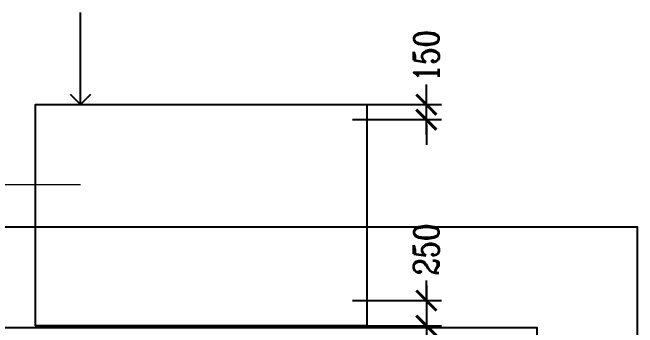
# Model space of a CAD drawing. Header units: millimetres. Extents: x -661525 to 498941, y 282148 to 1359693.
# Drawn here: x -323994 to -317766, y 454734 to 457868 of the extents above; entities that cross this region are included whole.
import ezdxf

# ---------------------------------------------------------------- set-up
doc = ezdxf.new("R2010")
doc.units = ezdxf.units.MM
doc.header["$LTSCALE"] = 2.5
doc.header["$PDMODE"] = 35
doc.header["$PDSIZE"] = 15
doc.layers.get('0').update_dxf_attribs({"linetype": 'CONTINUOUS'})
doc.layers.get('DEFPOINTS').update_dxf_attribs({"linetype": 'CONTINUOUS'})
for name, color, linetype in [('A-ALU-SECTION', 11, 'CONTINUOUS'), ('A-ANNO-DIMS-100', 11, 'CONTINUOUS'), ('A-ANNO-DIMS-MAS-25', 11, 'CONTINUOUS'), ('A-ANNO-NOTE', 11, 'CONTINUOUS'), ('A-ELEV', 8, 'CONTINUOUS')]:
    doc.layers.add(name, color=color, linetype=linetype)
doc.layers.add('DRAFTING', color=6, linetype='CONTINUOUS', lineweight=5)
doc.styles.add('COMPLEX', font='complex.shx', dxfattribs={"width": 0.8})
doc.dimstyles.new('TICK100', dxfattribs={"dimtxt": 250, "dimasz": 200, "dimexe": 150, "dimexo": 10, "dimgap": 50, "dimtad": 0, "dimdec": 0, "dimrnd": 5, "dimzin": 1, "dimdsep": 46, "dimtxsty": 'COMPLEX', "dimblk1": 'ARCHTICK', "dimblk2": 'ARCHTICK', "dimsah": 1, "dimcen": 0.09375, "dimdle": 150, "dimclrd": 11, "dimclre": 11, "dimclrt": 7, "dimadec": 0, "dimazin": 0, "dimtfac": 1, "dimtdec": 0, "dimtofl": 0, "dimtmove": 0, "dimatfit": 3, "dimldrblk": 'OPEN90', "dimfxl": 1, "dimtolj": 1, "dimtzin": 1, "dimarcsym": 0})

# ---------------------------------------------------------------- blocks, each defined once
blk = doc.blocks.new('_ARCHTICK')
at = {"color": 0, "linetype": 'ByBlock', "const_width": 0.15}
blk.add_lwpolyline([(-0.5, -0.5), (0.5, 0.5)], dxfattribs=at)
blk = doc.blocks.new('*D429')
at = {"layer": 'A-ALU-SECTION', "color": 11, "lineweight": -2, "transparency": 16777216}
for p, q in [((-319869.7, 455001.8), (-319869.7, 455201.8)), ((-319869.7, 455151.8), (-319869.7, 454601.8)), ((-320604.6, 455001.8), (-319719.7, 455001.8)), ((-319869.7, 454801.8), (-319869.7, 454601.8)), ((-320604.6, 454751.8), (-319719.7, 454751.8))]:
    blk.add_line(p, q, dxfattribs=at)
at = {"layer": 'DEFPOINTS', "color": 0, "transparency": 16777216}
for p in [(-320614.6, 455001.8), (-320614.6, 454751.8), (-319869.7, 454751.8)]:
    blk.add_point(p, dxfattribs=at)
at = {"layer": 'A-ALU-SECTION', "color": 11, "lineweight": -2, "transparency": 16777216, "xscale": 200, "yscale": 200, "zscale": 200}
for p, rotation in [((-319869.7, 455001.8), 90), ((-319869.7, 454751.8), 270)]:
    blk.add_blockref('_ARCHTICK', p, dxfattribs=dict(at, rotation=rotation))
at = {"layer": 'A-ALU-SECTION', "color": 7, "transparency": 16777216, "insert": (-319869.7, 455508.9), "char_height": 250, "attachment_point": 5, "rotation": 90, "style": 'COMPLEX'}
blk.add_mtext('\\A1;250', dxfattribs=at)
blk = doc.blocks.new('_Open90')
at = {"color": 0, "linetype": 'ByBlock', "lineweight": -2}
for p, q in [((-0.5, 0.5), (0, 0)), ((0, 0), (-1, 0)), ((0, 0), (-0.5, -0.5))]:
    blk.add_line(p, q, dxfattribs=at)
blk = doc.blocks.new('*D430')
at = {"layer": 'A-ALU-SECTION', "color": 11, "lineweight": -2, "transparency": 16777216}
for p, q in [((-319869.7, 456951.8), (-319869.7, 457151.8)), ((-320604.6, 456951.8), (-319719.7, 456951.8)), ((-319869.7, 456651.8), (-319869.7, 456951.8)), ((-320604.6, 456801.8), (-319719.7, 456801.8)), ((-319869.7, 456751.8), (-319869.7, 456551.8))]:
    blk.add_line(p, q, dxfattribs=at)
at = {"layer": 'DEFPOINTS', "color": 0, "transparency": 16777216}
for p in [(-320614.6, 456951.8), (-319869.7, 456951.8), (-320614.6, 456801.8)]:
    blk.add_point(p, dxfattribs=at)
at = {"layer": 'A-ALU-SECTION', "color": 11, "lineweight": -2, "transparency": 16777216, "xscale": 200, "yscale": 200, "zscale": 200}
for p, rotation in [((-319869.7, 456951.8), 90), ((-319869.7, 456801.8), 270)]:
    blk.add_blockref('_ARCHTICK', p, dxfattribs=dict(at, rotation=rotation))
at = {"layer": 'A-ALU-SECTION', "color": 7, "transparency": 16777216, "insert": (-319869.7, 457435.1), "char_height": 250, "attachment_point": 5, "rotation": 90, "style": 'COMPLEX'}
blk.add_mtext('\\A1;150', dxfattribs=at)

msp = doc.modelspace()

# ---------------------------------------------------------------- linework, layer by layer
at = {"layer": 'A-ANNO-DIMS-100', "color": 254}
msp.add_lwpolyline([(-327559.3, 440920.5), (-326225.6, 440920.5), (-317766.3, 440920.5), (-317766.3, 455732.8), (-329125.6, 455732.8), (-329125.6, 454732.8), (-318770.6, 454732.8), (-318770.6, 442866.2), (-328155.6, 440788.5)], dxfattribs=at)
at = {"layer": 'A-ANNO-DIMS-MAS-25'}
msp.add_lwpolyline([(-320464.6, 454751.8), (-323764.6, 454751.8), (-323764.6, 456951.8), (-320464.6, 456951.8)], close=True, dxfattribs=at)
at = {"layer": 'A-ELEV'}
msp.add_line((-343993, 454734.8), (-320653, 454734.8), dxfattribs=at)
at = {"layer": 'DRAFTING', "color": 1}
msp.add_line((-323314.6, 456151.8), (-324429.8, 456151.8), dxfattribs=at)

# ---------------------------------------------------------------- dimensions: what is measured, and where the dimension line sits
at = {"layer": 'A-ALU-SECTION', "color": 1}
dim = msp.add_linear_dim(base=(-319869.7, 456951.8), p1=(-320614.6, 456801.8), p2=(-320614.6, 456951.8), angle=90, dimstyle='TICK100', dxfattribs=at)
dim.commit()
dim.dimension.update_dxf_attribs({"geometry": '*D430', "text_midpoint": (-319869.7, 457435.1)})
dim = msp.add_linear_dim(base=(-319869.7, 454751.8), p1=(-320614.6, 455001.8), p2=(-320614.6, 454751.8), angle=90, dimstyle='TICK100', dxfattribs=at)
dim.commit()
dim.dimension.update_dxf_attribs({"geometry": '*D429', "text_midpoint": (-319869.7, 455508.9), "dimtype": 160})

# ---------------------------------------------------------------- leaders
at = {"layer": 'A-ANNO-NOTE'}
msp.add_leader([(-323315.5, 456951.8), (-323315.5, 457478.4), (-323315.5, 457868)], dimstyle='TICK100', override={"dimgap": 50, "dimtad": 0}, dxfattribs=at)

doc.saveas('drawing.dxf')
